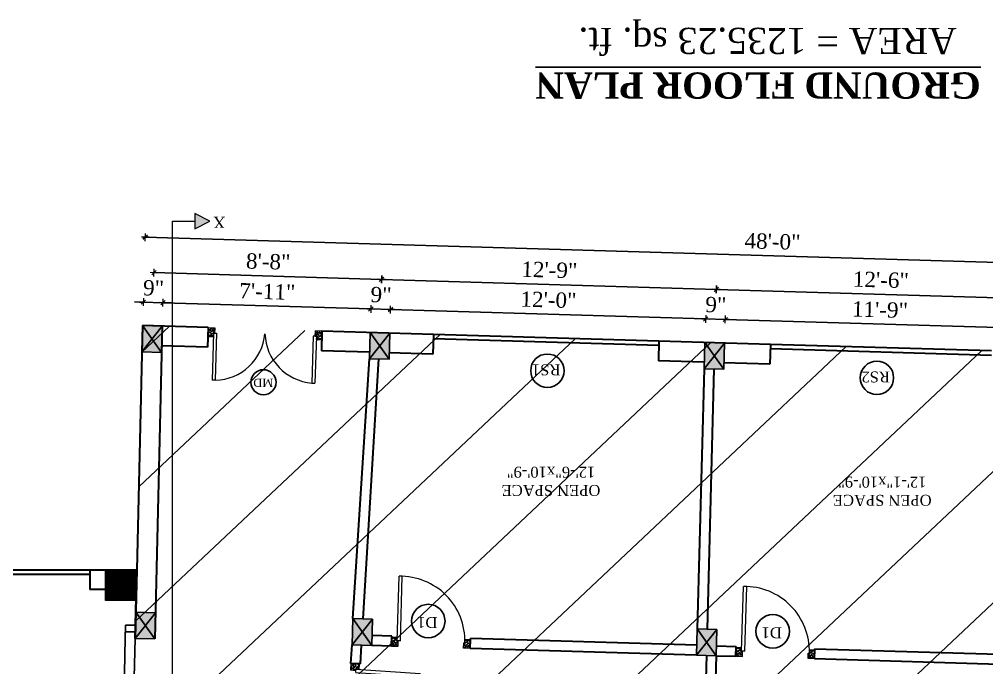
# Model space of a CAD drawing. Header units: inches. Extents: x 4069 to 291496, y -47643 to 12535.
# Drawn here: x 141503.8 to 141945.7, y -19871 to -19574.6 of the extents above; entities that cross this region are included whole.
import ezdxf

# ---------------------------------------------------------------- set-up
doc = ezdxf.new("R2010")
doc.units = ezdxf.units.IN
doc.header["$LTSCALE"] = 5
doc.header["$MEASUREMENT"] = 0
for name, color, linetype, lineweight in [('A-WALL', 7, 'Continuous', 9), ('Dimension', 7, 'Continuous', 18), ('DOOR', 62, 'Continuous', 0)]:
    doc.layers.add(name, color=color, linetype=linetype, lineweight=lineweight)
doc.layers.add('dim line', color=7, linetype='Continuous', lineweight=15, true_color=0xfab2b2)
doc.layers.add('TEXT', color=6, linetype='Continuous')
doc.layers.add('WALL', color=7, linetype='Continuous')
doc.styles.add('ordinary', font='times.ttf')
doc.dimstyles.new('Copy of 96', dxfattribs={"dimtxt": 7, "dimasz": 4, "dimexe": 0.5, "dimexo": 0.5, "dimgap": 3, "dimtad": 1, "dimdec": 1, "dimzin": 11, "dimdsep": 46, "dimlunit": 4, "dimtxsty": 'ordinary', "dimblk": 'OBLIQUE', "dimcen": 0.09, "dimse1": 1, "dimse2": 1, "dimclrt": 6, "dimazin": 0, "dimtfac": 1, "dimtdec": 1, "dimtix": 1, "dimtmove": 2, "dimatfit": 3, "dimldrblk": 'leader', "dimfxl": 0.5, "dimfxlon": 1, "dimtolj": 1, "dimtzin": 0, "dimarcsym": 0})

# ---------------------------------------------------------------- blocks, each defined once
blk = doc.blocks.new('C1a')
at = {"color": 1, "ltscale": 5}
for p, q in [((18657.75, 4625.76), (18648.75, 4625.76)), ((18648.75, 4625.76), (18648.82, 4613.76)), ((18657.82, 4613.76), (18657.75, 4625.76)), ((18648.82, 4613.76), (18657.82, 4613.76))]:
    blk.add_line(p, q, dxfattribs=at)
blk = doc.blocks.new('A$C27B36B59')
at = {"layer": 'DOOR'}
for p, q in [((0, 4), (0, 0)), ((2.5, 4), (0, 4)), ((0, 0), (3, 0)), ((2.5, 2.5), (2.5, 4)), ((3, 2.5), (2.5, 2.5)), ((3, 0), (3, 2.5))]:
    blk.add_line(p, q, dxfattribs=at)
for centre, radius, start, end in [((-1.4, -0.54), 4.75, 22.1411, 72.838), ((1.34, 2.09), 1.64, 45.138, 144.8948), ((2.21, 0.3), 2.49, 83.3149, 152.658), ((0.13, 0.37), 2.05, 349.4875, 93.6805), ((1.96, -0.47), 2.01, 58.7447, 166.495), ((-0.06, 0.32), 1.13, 343.542, 86.947), ((2.08, -0.4), 1.17, 38.2816, 160.1519)]:
    blk.add_arc(centre, radius, start, end, dxfattribs=at)
blk = doc.blocks.new('D2')
at = {"layer": 'DOOR'}
for p, q in [((74473.95, 24047.59), (74473.95, 24018.09)), ((74473.95, 24047.59), (74475.45, 24047.59)), ((74475.45, 24047.59), (74475.45, 24018.13))]:
    blk.add_line(p, q, dxfattribs=at)
blk.add_arc((74473.95, 24047.59), 29.5, 180, 272.9146, dxfattribs=at)
at = {"layer": 'DOOR', "xscale": -1, "rotation": 180}
blk.add_blockref('A$C27B36B59', (74441.95, 24050.09), dxfattribs=at)
at = {"layer": 'DOOR', "rotation": 180}
blk.add_blockref('A$C27B36B59', (74477.95, 24050.09), dxfattribs=at)
blk = doc.blocks.new('x-x')
at = {"ltscale": 5}
for points in [[(11364.03, -701.52), (11364.03, -694.51), (11357.15, -698.09)], [(11364.03, -1135.52), (11364.03, -1128.51), (11357.15, -1132.09)]]:
    blk.add_hatch(color=256, dxfattribs=at).paths.add_polyline_path(points)
for p, q in [((11364.03, -694.51), (11357.15, -698.09)), ((11357.15, -698.09), (11364.03, -701.52)), ((11364.03, -701.52), (11364.03, -694.51)), ((11374.13, -698.09), (11364.03, -698.09)), ((11374.13, -698.09), (11374.13, -1132.09)), ((11364.03, -1128.51), (11357.15, -1132.09)), ((11364.03, -1135.52), (11364.03, -1128.51)), ((11357.15, -1132.09), (11364.03, -1135.52)), ((11374.13, -1132.09), (11364.03, -1132.09))]:
    blk.add_line(p, q, dxfattribs=at)
at = {"layer": 'A-WALL', "color": 1, "ltscale": 5}
blk.add_line((11374.13, -1120.09), (11374.13, -1132.09), dxfattribs=at)
at = {"layer": 'TEXT', "style": 'ordinary'}
for p in [(11350.08, -700.97), (11350.08, -1134.1)]:
    blk.add_text('X', height=5, dxfattribs=at).set_placement(p)
blk = doc.blocks.new('oblique')
at = {"color": 0, "lineweight": -2}
blk.add_line((0.25, 0.25), (-0.25, -0.25), dxfattribs=at)
at = {"layer": 'dim line', "lineweight": 9}
for p, q in [((-0.4375, 0), (0.4375, 0)), ((0, 0.4375), (0, -0.4375))]:
    blk.add_line(p, q, dxfattribs=at)
blk = doc.blocks.new('*D4591')
at = {"layer": 'A-WALL', "color": 0, "lineweight": -2, "ltscale": 50, "transparency": 16777216}
blk.add_line((141565.28, -19690.39), (141669.23, -19693.5), dxfattribs=at)
at = {"layer": 'Defpoints', "color": 0, "ltscale": 50, "transparency": 16777216}
for p in [(141669.23, -19693.5), (141564.55, -19714.8), (141668.5, -19717.9)]:
    blk.add_point(p, dxfattribs=at)
at = {"layer": 'A-WALL', "color": 0, "lineweight": -2, "ltscale": 50, "transparency": 16777216, "xscale": 4, "yscale": 4, "zscale": 4}
for p, rotation in [((141565.28, -19690.39), 178.2899854281403), ((141669.23, -19693.5), 358.2899854281403)]:
    blk.add_blockref('oblique', p, dxfattribs=dict(at, rotation=rotation))
at = {"layer": 'A-WALL', "color": 6, "ltscale": 50, "transparency": 16777216, "insert": (141617.45, -19685.39), "char_height": 7, "attachment_point": 5, "rotation": 358.29, "style": 'ordinary'}
blk.add_mtext('\\A1;8\'-8"', dxfattribs=at)
blk = doc.blocks.new('_OBLIQUE')
at = {"color": 0, "linetype": 'ByBlock'}
blk.add_line((-0.5, -0.5), (0.5, 0.5), dxfattribs=at)
blk = doc.blocks.new('leader')
at = {"layer": 'Dimension'}
for p, q in [((0, -4.33), (0, 4.33)), ((-4.42, 0), (4.42, 0))]:
    blk.add_line(p, q, dxfattribs=at)
blk = doc.blocks.new('*D4592')
at = {"layer": 'A-WALL', "color": 0, "lineweight": -2, "ltscale": 50, "transparency": 16777216}
blk.add_line((141669.23, -19693.5), (141822.17, -19698.06), dxfattribs=at)
at = {"layer": 'Defpoints', "color": 0, "ltscale": 50, "transparency": 16777216}
for p in [(141822.17, -19698.06), (141668.5, -19717.9), (141821.44, -19722.46)]:
    blk.add_point(p, dxfattribs=at)
at = {"layer": 'A-WALL', "color": 0, "lineweight": -2, "ltscale": 50, "transparency": 16777216, "xscale": 4, "yscale": 4, "zscale": 4}
for p, rotation in [((141669.23, -19693.5), 178.2899854280954), ((141822.17, -19698.06), 358.2899854280954)]:
    blk.add_blockref('oblique', p, dxfattribs=dict(at, rotation=rotation))
at = {"layer": 'A-WALL', "color": 6, "ltscale": 50, "transparency": 16777216, "insert": (141745.9, -19689.21), "char_height": 7, "attachment_point": 5, "rotation": 358.29, "style": 'ordinary'}
blk.add_mtext('\\A1;12\'-9"', dxfattribs=at)
blk = doc.blocks.new('*D4593')
at = {"layer": 'A-WALL', "color": 0, "lineweight": -2, "ltscale": 50, "transparency": 16777216}
blk.add_line((141822.17, -19698.06), (141972.1, -19702.54), dxfattribs=at)
at = {"layer": 'Defpoints', "color": 0, "ltscale": 50, "transparency": 16777216}
for p in [(141972.1, -19702.54), (141821.44, -19722.46), (141971.37, -19726.94)]:
    blk.add_point(p, dxfattribs=at)
at = {"layer": 'A-WALL', "color": 0, "lineweight": -2, "ltscale": 50, "transparency": 16777216, "xscale": 4, "yscale": 4, "zscale": 4}
for p, rotation in [((141822.17, -19698.06), 178.2899854280954), ((141972.1, -19702.54), 358.2899854280954)]:
    blk.add_blockref('oblique', p, dxfattribs=dict(at, rotation=rotation))
at = {"layer": 'A-WALL', "color": 6, "ltscale": 50, "transparency": 16777216, "insert": (141897.33, -19693.74), "char_height": 7, "attachment_point": 5, "rotation": 358.29, "style": 'ordinary'}
blk.add_mtext('\\A1;12\'-6"', dxfattribs=at)
blk = doc.blocks.new('*D4155')
at = {"layer": 'A-WALL', "color": 0, "lineweight": -2, "ltscale": 50, "transparency": 16777216}
blk.add_line((141561.26, -19674.22), (142134.01, -19691.31), dxfattribs=at)
at = {"layer": 'Defpoints', "color": 0, "ltscale": 50, "transparency": 16777216}
for p in [(142134.01, -19691.31), (141560.05, -19714.66), (142132.8, -19731.76)]:
    blk.add_point(p, dxfattribs=at)
at = {"layer": 'A-WALL', "color": 0, "lineweight": -2, "ltscale": 50, "transparency": 16777216, "xscale": 4, "yscale": 4, "zscale": 4}
for p, rotation in [((141561.26, -19674.22), 178.2899854280954), ((142134.01, -19691.31), 358.2899854280954)]:
    blk.add_blockref('oblique', p, dxfattribs=dict(at, rotation=rotation))
at = {"layer": 'A-WALL', "color": 6, "ltscale": 50, "transparency": 16777216, "insert": (141847.83, -19676.21), "char_height": 7, "attachment_point": 5, "rotation": 358.29, "style": 'ordinary'}
blk.add_mtext('\\A1;48\'-0"', dxfattribs=at)
blk = doc.blocks.new('*D4600')
at = {"layer": 'A-WALL', "color": 0, "lineweight": -2, "ltscale": 50, "transparency": 16777216}
blk.add_line((141954.24, -20070.01), (142070.74, -19878.4), dxfattribs=at)
at = {"layer": 'Defpoints', "color": 0, "ltscale": 50, "transparency": 16777216}
for p in [(142050.95, -19866.38), (142070.74, -19878.4), (141934.46, -20057.99)]:
    blk.add_point(p, dxfattribs=at)
at = {"layer": 'A-WALL', "color": 0, "lineweight": -2, "ltscale": 50, "transparency": 16777216, "xscale": 4, "yscale": 4, "zscale": 4}
for p, rotation in [((142070.74, -19878.4), 58.70147092241123), ((141954.24, -20070.01), 238.7014709224112)]:
    blk.add_blockref('oblique', p, dxfattribs=dict(at, rotation=rotation))
at = {"layer": 'A-WALL', "color": 6, "ltscale": 50, "transparency": 16777216, "insert": (142006.88, -19970.8), "char_height": 7, "attachment_point": 5, "rotation": 58.7015, "style": 'ordinary'}
blk.add_mtext('\\A1;18\'-8"', dxfattribs=at)
blk = doc.blocks.new('*D4156')
at = {"layer": 'A-WALL', "color": 0, "lineweight": -2, "ltscale": 50, "transparency": 16777216}
blk.add_line((142166.57, -19752.29), (141964.65, -20084.42), dxfattribs=at)
at = {"layer": 'Defpoints', "color": 0, "ltscale": 50, "transparency": 16777216}
for p in [(142132.8, -19731.76), (141930.88, -20063.88), (141964.65, -20084.42)]:
    blk.add_point(p, dxfattribs=at)
at = {"layer": 'A-WALL', "color": 0, "lineweight": -2, "ltscale": 50, "transparency": 16777216, "xscale": 4, "yscale": 4, "zscale": 4}
for p, rotation in [((142166.57, -19752.29), 58.70147092240746), ((141964.65, -20084.42), 238.7014709224074)]:
    blk.add_blockref('oblique', p, dxfattribs=dict(at, rotation=rotation))
at = {"layer": 'A-WALL', "color": 6, "ltscale": 50, "transparency": 16777216, "insert": (142060.01, -19914.95), "char_height": 7, "attachment_point": 5, "rotation": 58.7015, "style": 'ordinary'}
blk.add_mtext('\\A1;32\'-5"', dxfattribs=at)
blk = doc.blocks.new('*D4161')
at = {"layer": 'A-WALL', "color": 0, "lineweight": -2, "ltscale": 50, "transparency": 16777216}
blk.add_line((141967.19, -19716.05), (141826.26, -19711.84), dxfattribs=at)
at = {"layer": 'Defpoints', "color": 0, "ltscale": 50, "transparency": 16777216}
for p in [(141826.26, -19711.84), (141825.93, -19722.6), (141966.87, -19726.81)]:
    blk.add_point(p, dxfattribs=at)
at = {"layer": 'A-WALL', "color": 0, "lineweight": -2, "ltscale": 50, "transparency": 16777216, "xscale": 4, "yscale": 4, "zscale": 4}
for p, rotation in [((141826.26, -19711.84), 178.2899854280954), ((141967.19, -19716.05), 358.2899854280954)]:
    blk.add_blockref('oblique', p, dxfattribs=dict(at, rotation=rotation))
at = {"layer": 'A-WALL', "color": 6, "ltscale": 50, "transparency": 16777216, "insert": (141896.92, -19707.38), "char_height": 7, "attachment_point": 5, "rotation": 358.29, "style": 'ordinary'}
blk.add_mtext('\\A1;11\'-9"', dxfattribs=at)
blk = doc.blocks.new('*D4162')
at = {"layer": 'A-WALL', "color": 0, "lineweight": -2, "ltscale": 50, "transparency": 16777216}
for p, q in [((141817.26, -19711.58), (141813.26, -19711.46)), ((141826.26, -19711.84), (141817.26, -19711.58)), ((141826.26, -19711.84), (141830.25, -19711.96))]:
    blk.add_line(p, q, dxfattribs=at)
at = {"layer": 'Defpoints', "color": 0, "ltscale": 50, "transparency": 16777216}
for p in [(141817.26, -19711.58), (141816.94, -19722.33), (141825.93, -19722.6)]:
    blk.add_point(p, dxfattribs=at)
at = {"layer": 'A-WALL', "color": 0, "lineweight": -2, "ltscale": 50, "transparency": 16777216, "xscale": 4, "yscale": 4, "zscale": 4}
for p, rotation in [((141817.26, -19711.58), 358.2899854280954), ((141826.26, -19711.84), 178.2899854280954)]:
    blk.add_blockref('oblique', p, dxfattribs=dict(at, rotation=rotation))
at = {"layer": 'A-WALL', "color": 6, "ltscale": 50, "transparency": 16777216, "insert": (141821.95, -19705.14), "char_height": 7, "attachment_point": 5, "rotation": 358.29, "style": 'ordinary'}
blk.add_mtext('\\A1;9"', dxfattribs=at)
blk = doc.blocks.new('*D4163')
at = {"layer": 'A-WALL', "color": 0, "lineweight": -2, "ltscale": 50, "transparency": 16777216}
blk.add_line((141817.26, -19711.58), (141673.32, -19707.28), dxfattribs=at)
at = {"layer": 'Defpoints', "color": 0, "ltscale": 50, "transparency": 16777216}
for p in [(141673.32, -19707.28), (141673, -19718.03), (141816.94, -19722.33)]:
    blk.add_point(p, dxfattribs=at)
at = {"layer": 'A-WALL', "color": 0, "lineweight": -2, "ltscale": 50, "transparency": 16777216, "xscale": 4, "yscale": 4, "zscale": 4}
for p, rotation in [((141673.32, -19707.28), 178.2899854280954), ((141817.26, -19711.58), 358.2899854280954)]:
    blk.add_blockref('oblique', p, dxfattribs=dict(at, rotation=rotation))
at = {"layer": 'A-WALL', "color": 6, "ltscale": 50, "transparency": 16777216, "insert": (141745.49, -19702.87), "char_height": 7, "attachment_point": 5, "rotation": 358.29, "style": 'ordinary'}
blk.add_mtext('\\A1;12\'-0"', dxfattribs=at)
blk = doc.blocks.new('*D4164')
at = {"layer": 'A-WALL', "color": 0, "lineweight": -2, "ltscale": 50, "transparency": 16777216}
for p, q in [((141664.33, -19707.01), (141660.33, -19706.89)), ((141673.32, -19707.28), (141664.33, -19707.01)), ((141673.32, -19707.28), (141677.32, -19707.4))]:
    blk.add_line(p, q, dxfattribs=at)
at = {"layer": 'Defpoints', "color": 0, "ltscale": 50, "transparency": 16777216}
for p in [(141664.33, -19707.01), (141664.01, -19717.76), (141673, -19718.03)]:
    blk.add_point(p, dxfattribs=at)
at = {"layer": 'A-WALL', "color": 0, "lineweight": -2, "ltscale": 50, "transparency": 16777216, "xscale": 4, "yscale": 4, "zscale": 4}
for p, rotation in [((141664.33, -19707.01), 358.2899854280954), ((141673.32, -19707.28), 178.2899854280954)]:
    blk.add_blockref('oblique', p, dxfattribs=dict(at, rotation=rotation))
at = {"layer": 'A-WALL', "color": 6, "ltscale": 50, "transparency": 16777216, "insert": (141669.02, -19700.58), "char_height": 7, "attachment_point": 5, "rotation": 358.29, "style": 'ordinary'}
blk.add_mtext('\\A1;9"', dxfattribs=at)
blk = doc.blocks.new('*D4165')
at = {"layer": 'A-WALL', "color": 0, "lineweight": -2, "ltscale": 50, "transparency": 16777216}
blk.add_line((141664.33, -19707.01), (141569.37, -19704.18), dxfattribs=at)
at = {"layer": 'Defpoints', "color": 0, "ltscale": 50, "transparency": 16777216}
for p in [(141569.37, -19704.18), (141569.05, -19714.93), (141664.01, -19717.76)]:
    blk.add_point(p, dxfattribs=at)
at = {"layer": 'A-WALL', "color": 0, "lineweight": -2, "ltscale": 50, "transparency": 16777216, "xscale": 4, "yscale": 4, "zscale": 4}
for p, rotation in [((141569.37, -19704.18), 178.2899854280954), ((141664.33, -19707.01), 358.2899854280954)]:
    blk.add_blockref('oblique', p, dxfattribs=dict(at, rotation=rotation))
at = {"layer": 'A-WALL', "color": 6, "ltscale": 50, "transparency": 16777216, "insert": (141617.05, -19699.03), "char_height": 7, "attachment_point": 5, "rotation": 358.29, "style": 'ordinary'}
blk.add_mtext('\\A1;7\'-11"', dxfattribs=at)
blk = doc.blocks.new('*D4612')
at = {"layer": 'A-WALL', "color": 0, "lineweight": -2, "ltscale": 50, "transparency": 16777216}
for p, q in [((141560.37, -19703.91), (141556.38, -19703.79)), ((141569.37, -19704.18), (141560.37, -19703.91)), ((141569.37, -19704.18), (141573.37, -19704.29))]:
    blk.add_line(p, q, dxfattribs=at)
at = {"layer": 'Defpoints', "color": 0, "ltscale": 50, "transparency": 16777216}
for p in [(141560.37, -19703.91), (141560.05, -19714.66), (141569.05, -19714.93)]:
    blk.add_point(p, dxfattribs=at)
at = {"layer": 'A-WALL', "color": 0, "lineweight": -2, "ltscale": 50, "transparency": 16777216, "xscale": 4, "yscale": 4, "zscale": 4}
for p, rotation in [((141560.37, -19703.91), 358.2899854280954), ((141569.37, -19704.18), 178.2899854280954)]:
    blk.add_blockref('oblique', p, dxfattribs=dict(at, rotation=rotation))
at = {"layer": 'A-WALL', "color": 6, "ltscale": 50, "transparency": 16777216, "insert": (141565.07, -19697.47), "char_height": 7, "attachment_point": 5, "rotation": 358.29, "style": 'ordinary'}
blk.add_mtext('\\A1;9"', dxfattribs=at)

msp = doc.modelspace()

# ---------------------------------------------------------------- hatches: boundary and pattern name
at = {"layer": 'A-WALL', "ltscale": 5}
h = msp.add_hatch(dxfattribs=at)
h.set_pattern_fill('ANSI31', color=256, angle=180)
h.set_pattern_definition([(225, (166088.77571, -18336.53164), (0.08838834765, -0.08838834765), [])])
h.paths.add_polyline_path([(141557.07658, -19840.25278), (141557.07658, -19826.25278), (141543.07658, -19826.25278), (141543.07658, -19840.25278)])
at = {"layer": 'WALL', "linetype": 'ByBlock', "ltscale": 5, "true_color": 0xf8991e}
h = msp.add_hatch(dxfattribs=at)
h.set_pattern_fill('ANSI31', color=30, scale=350, angle=178.2899854)
h.set_pattern_definition([(223.29, (148497.09, -22507.965), (29.999, -31.8453), [])])
h.paths.add_polyline_path([(142132.79784, -19731.75985), (141930.87596, -20063.88222), (141552.04474, -20052.5725), (141559.87398, -19720.65831), (141560.05302, -19714.66098)])
h = msp.add_hatch(color=30, dxfattribs=at)
h.dxf.hatch_style = 1
h.paths.add_polyline_path([(141560.05302, -19714.66098), (141564.40895, -19720.7937), (141569.04919, -19714.92956)])
h.paths.add_polyline_path([(141560.05302, -19714.66098), (141559.76871, -19726.65784), (141564.40895, -19720.7937)])
h.paths.add_polyline_path([(141559.76871, -19726.65784), (141568.76487, -19726.92642), (141564.40895, -19720.7937)])
h.paths.add_polyline_path([(141564.40895, -19720.7937), (141568.76487, -19726.92642), (141569.04919, -19714.92956)])
h = msp.add_hatch(color=30, dxfattribs=at)
h.dxf.hatch_style = 1
h.paths.add_polyline_path([(141668.32574, -19723.89606), (141673.00279, -19718.03302), (141664.00679, -19717.76445)])
h.paths.add_polyline_path([(141664.00679, -19717.76445), (141663.6487, -19729.7591), (141668.32574, -19723.89606)])
h.paths.add_polyline_path([(141668.32574, -19723.89606), (141663.6487, -19729.7591), (141672.6447, -19730.02767)])
h.paths.add_polyline_path([(141672.6447, -19730.02767), (141673.00279, -19718.03302), (141668.32574, -19723.89606)])
h = msp.add_hatch(color=30, dxfattribs=at)
h.dxf.hatch_style = 1
h.paths.add_polyline_path([(141821.25761, -19728.46172), (141825.93465, -19722.59868), (141816.93866, -19722.33011)])
h.paths.add_polyline_path([(141816.93866, -19722.33011), (141816.58057, -19734.32477), (141821.25761, -19728.46172)])
h.paths.add_polyline_path([(141821.25761, -19728.46172), (141816.58057, -19734.32477), (141825.57656, -19734.59334)])
h.paths.add_polyline_path([(141825.57656, -19734.59334), (141825.93465, -19722.59868), (141821.25761, -19728.46172)])
h = msp.add_hatch(color=30, dxfattribs=at)
h.dxf.hatch_style = 1
h.paths.add_polyline_path([(141556.94922, -19845.62669), (141561.30515, -19851.7594), (141565.94539, -19845.89526)])
h.paths.add_polyline_path([(141556.94922, -19845.62669), (141556.66491, -19857.62355), (141561.30515, -19851.7594)])
h.paths.add_polyline_path([(141556.66491, -19857.62355), (141565.66107, -19857.89212), (141561.30515, -19851.7594)])
h.paths.add_polyline_path([(141561.30515, -19851.7594), (141565.66107, -19857.89212), (141565.94539, -19845.89526)])
h = msp.add_hatch(color=30, dxfattribs=at)
h.dxf.hatch_style = 1
h.paths.add_polyline_path([(141660.43165, -19854.71875), (141665.10869, -19848.85571), (141656.1127, -19848.58714)])
h.paths.add_polyline_path([(141656.1127, -19848.58714), (141655.75461, -19860.5818), (141660.43165, -19854.71875)])
h.paths.add_polyline_path([(141660.43165, -19854.71875), (141655.75461, -19860.5818), (141664.7506, -19860.85036)])
h.paths.add_polyline_path([(141664.7506, -19860.85036), (141665.10869, -19848.85571), (141660.43165, -19854.71875)])
h = msp.add_hatch(color=30, dxfattribs=at)
h.dxf.hatch_style = 1
h.paths.add_polyline_path([(141817.78179, -19859.41632), (141822.45883, -19853.55328), (141813.46284, -19853.28471)])
h.paths.add_polyline_path([(141813.46284, -19853.28471), (141813.10475, -19865.27937), (141817.78179, -19859.41632)])
h.paths.add_polyline_path([(141817.78179, -19859.41632), (141813.10475, -19865.27937), (141822.10074, -19865.54793)])
h.paths.add_polyline_path([(141822.10074, -19865.54793), (141822.45883, -19853.55328), (141817.78179, -19859.41632)])

# ---------------------------------------------------------------- linework, layer by layer
at = {"color": 1, "ltscale": 5}
for p, q in [((141569.04919, -19714.92956), (141559.76871, -19726.65784)), ((141560.05302, -19714.66098), (141568.76487, -19726.92642)), ((141664.00679, -19717.76445), (141672.6447, -19730.02767)), ((141673.00279, -19718.03302), (141663.6487, -19729.7591)), ((141825.93465, -19722.59868), (141816.58057, -19734.32477)), ((141816.93866, -19722.33011), (141825.57656, -19734.59334)), ((141556.66491, -19857.62355), (141565.94539, -19845.89526)), ((141556.94922, -19845.62669), (141565.66107, -19857.89212)), ((141665.10869, -19848.85571), (141655.75461, -19860.5818)), ((141656.1127, -19848.58714), (141664.7506, -19860.85036)), ((141822.45883, -19853.55328), (141813.10475, -19865.27937)), ((141813.46284, -19853.28471), (141822.10074, -19865.54793))]:
    msp.add_line(p, q, dxfattribs=at)
at = {"layer": 'A-WALL', "lineweight": 30}
for p, q in [((141560.05302, -19714.66098), (141557.40837, -19826.25278)), ((141590.03966, -19715.55621), (141560.05302, -19714.66098)), ((141569.04919, -19714.92956), (141565.66107, -19857.89212)), ((141590.03966, -19715.55621), (141589.7711, -19724.55221)), ((141642.01651, -19717.10794), (141641.74794, -19726.10394)), ((141692.99379, -19718.62983), (141642.01651, -19717.10794)), ((141692.99379, -19718.62983), (141692.72523, -19727.62582)), ((141795.88824, -19723.70256), (141692.93411, -19720.62894)), ((141795.94792, -19721.70345), (141692.99379, -19718.62983)), ((141795.94792, -19721.70345), (141795.67936, -19730.69944)), ((141846.92521, -19723.22534), (141795.94792, -19721.70345)), ((141589.7711, -19724.55221), (141568.83727, -19723.87152)), ((141663.73823, -19726.76044), (141641.74794, -19726.10394)), ((141846.92521, -19723.22534), (141846.65664, -19732.22133)), ((141947.82055, -19728.23838), (141846.86553, -19725.22445)), ((141947.88023, -19726.23927), (141846.92521, -19723.22534)), ((141656.1127, -19848.58714), (141663.6487, -19729.7591)), ((141660.79321, -19848.72687), (141667.96418, -19729.88794)), ((141692.72523, -19727.62582), (141672.73422, -19727.02901)), ((141816.67009, -19731.3261), (141795.67936, -19730.69944)), ((141816.58059, -19734.32477), (141813.46284, -19853.28471)), ((141821.09841, -19734.45965), (141817.94099, -19853.4184)), ((141846.65664, -19732.22133), (141825.66608, -19731.59467)), ((141190.61275, -19826.25278), (141557.40837, -19826.25278)), ((141439.97115, -19828.25278), (141535.97115, -19828.25278)), ((141535.97115, -19826.25278), (141535.97115, -19835.25278)), ((141556.66491, -19857.62355), (141557.40837, -19826.25278)), ((141557.40837, -19826.25278), (141556.66491, -19857.62355)), ((141543.07658, -19835.25278), (141535.97115, -19835.25278)), ((141673.88088, -19856.62094), (141664.88488, -19856.35237)), ((141673.74659, -19861.11893), (141673.88088, -19856.62094)), ((141709.73056, -19862.19321), (141709.86484, -19857.69521)), ((141813.25886, -19860.78196), (141709.86484, -19857.69521)), ((141655.18385, -19869.06854), (141655.75461, -19860.5818)), ((141659.55788, -19869.19913), (141660.07009, -19860.71063)), ((141673.74659, -19861.11893), (141664.7506, -19860.85036)), ((141813.12457, -19865.27996), (141709.73056, -19862.19321)), ((141822.23502, -19861.04994), (141831.23102, -19861.31851)), ((141831.09673, -19865.8165), (141831.23102, -19861.31851)), ((141867.0807, -19866.89078), (141867.21498, -19862.39278)), ((141867.21498, -19862.39278), (141962.73888, -19865.24458)), ((141817.60224, -19865.43191), (141816.23569, -19918.41472)), ((141822.10074, -19865.54793), (141820.73419, -19918.53075)), ((141822.10074, -19865.54793), (141831.09673, -19865.8165)), ((141867.0807, -19866.89078), (141962.6046, -19869.74257)), ((141659.55788, -19869.19913), (141655.18385, -19869.06854))]:
    msp.add_line(p, q, dxfattribs=at)
at = {"layer": 'A-WALL', "ltscale": 5}
msp.add_lwpolyline([(141557.07658, -19840.25278), (141543.07658, -19840.25278), (141543.07658, -19826.25278), (141557.07658, -19826.25278)], close=True, dxfattribs=at)
at = {"layer": 'DOOR', "ltscale": 0.5}
for p, q in [((141592.96671, -19718.04467), (141593.03833, -19715.64574)), ((141638.94622, -19719.41735), (141639.01784, -19717.01842)), ((141642.01651, -19717.10794), (141639.01784, -19717.01842)), ((141589.9203, -19719.55443), (141592.31923, -19719.62605)), ((141592.46395, -19718.1297), (141591.82381, -19739.57172)), ((141592.46395, -19718.1297), (141593.86333, -19718.17148)), ((141593.86333, -19718.17148), (141593.22319, -19739.61349)), ((141638.04364, -19719.49045), (141637.40351, -19740.93246)), ((141639.44302, -19719.53223), (141638.04364, -19719.49045)), ((141639.44302, -19719.53223), (141638.80288, -19740.97424)), ((141641.89714, -19721.10616), (141639.49821, -19721.03454)), ((141593.22319, -19739.61349), (141591.82381, -19739.57172)), ((141637.40351, -19740.93246), (141638.80288, -19740.97424))]:
    msp.add_line(p, q, dxfattribs=at)
for centre, start, end in [((141592.68321, -19716.2409), 271.3234737, 354.8703767), ((141639.33682, -19717.63371), 181.7095941, 265.2564972)]:
    msp.add_arc(centre, 23.37883, start, end, dxfattribs=at)
at = {"layer": 'TEXT'}
for centre, radius in [((141744.99012, -19735.26374), 7.64038), ((141895.53258, -19738.51084), 7.64038), ((141615.27211, -19740.53326), 5.73028), ((141690.56856, -19849.69622), 7.64038), ((141847.9187, -19854.39379), 7.64038)]:
    msp.add_circle(centre, radius, dxfattribs=at)
at = {"layer": 'WALL', "color": 2, "linetype": 'ByBlock'}
for p, q in [((141552.16364, -19857.62355), (141552.30584, -19851.62355)), ((141556.736, -19854.62355), (141552.23474, -19854.62355)), ((141556.8071, -19851.62355), (141552.29285, -19851.62355)), ((141552.16617, -19857.51693), (141551.16872, -19908.62355)), ((141556.66491, -19857.62355), (141555.66953, -19899.62355))]:
    msp.add_line(p, q, dxfattribs=at)
at = {"layer": 'WALL', "color": 2, "linetype": 'ByBlock', "ltscale": 5}
for points in [[(141568.76487, -19726.92642), (141569.04919, -19714.92956), (141560.05302, -19714.66098), (141559.76871, -19726.65784)], [(141673.00279, -19718.03302), (141664.00679, -19717.76445), (141663.6487, -19729.7591), (141672.6447, -19730.02767)], [(141825.93465, -19722.59868), (141816.93866, -19722.33011), (141816.58057, -19734.32477), (141825.57656, -19734.59334)], [(141565.66107, -19857.89212), (141565.94539, -19845.89526), (141556.94922, -19845.62669), (141556.66491, -19857.62355)], [(141665.10869, -19848.85571), (141656.1127, -19848.58714), (141655.75461, -19860.5818), (141664.7506, -19860.85036)], [(141822.45883, -19853.55328), (141813.46284, -19853.28471), (141813.10475, -19865.27937), (141822.10074, -19865.54793)]]:
    msp.add_lwpolyline(points, close=True, dxfattribs=at)

# ---------------------------------------------------------------- block references
at = {"layer": 'A-WALL', "color": 1, "rotation": 180}
msp.add_blockref('x-x', (152947.88492, -20798.97655), dxfattribs=at)
at = {"layer": 'DOOR', "xscale": -1, "rotation": 178.2899854281413}
msp.add_blockref('A$C27B36B59', (141590.03966, -19715.55621), dxfattribs=at)
at = {"layer": 'DOOR', "rotation": 178.2899854281413}
msp.add_blockref('A$C27B36B59', (141642.01651, -19717.10794), dxfattribs=at)
at = {"layer": 'WALL', "color": 2, "linetype": 'ByBlock', "ltscale": 5}
for p, rotation in [((160347.24214, -15659.72363), 178.2899854281413), ((160344.13833, -15790.68933), 178.2899854281578)]:
    msp.add_blockref('C1a', p, dxfattribs=dict(at, rotation=rotation))
at = {"layer": 'WALL', "color": 2, "linetype": 'ByBlock'}
for p, rotation in [((216836.20734, 1955.76539), 178.2899854281413), ((216993.55748, 1951.06782), 178.2899854281413), ((160653.50473, -95792.94982), 86.1524916298357)]:
    msp.add_blockref('D2', p, dxfattribs=dict(at, rotation=rotation))

# ---------------------------------------------------------------- texts
at = {"layer": 'TEXT', "style": 'ordinary'}
for s, height, p in [('RS1', 5, (141750.92254, -19732.37536)), ('MD', 3.75, (141619.77072, -19738.93218)), ('RS2', 5, (141901.46499, -19735.62246)), ('D1', 5, (141694.72215, -19847.89424)), ('D1', 5, (141852.07229, -19852.59181))]:
    msp.add_text(s, height=height, rotation=180, dxfattribs=at).set_placement(p)
at = {"layer": 'TEXT', "char_height": 12, "width": 219.8150831, "attachment_point": 8, "rotation": 180, "style": 'ordinary'}
for s, insert in [('AREA = 1235.23 sq. ft.', (141845.58502, -19574.63095)), ('{\\fTimes New Roman|b1|i0|c0|p18;\\LGROUND FLOOR PLAN}', (141841.27848, -19598.75393))]:
    msp.add_mtext(s, dxfattribs=dict(at, insert=insert))
at = {"layer": 'TEXT', "char_height": 5, "attachment_point": 8, "rotation": 180, "style": 'ordinary'}
for s, insert in [('OPEN SPACE\\P12\'-6"x10\'-9"', (141746.63969, -19779.08943)), ('OPEN SPACE\\P12\'-1"x10\'-9"', (141897.96267, -19783.60706))]:
    msp.add_mtext_dynamic_manual_height_columns(s, width=101.5687276, gutter_width=1720.71691, heights=[0], dxfattribs=dict(at, insert=insert))

# ---------------------------------------------------------------- dimensions: what is measured, and where the dimension line sits
at = {"layer": 'A-WALL', "ltscale": 50}
dim = msp.add_linear_dim(base=(142134.00531, -19691.31459), p1=(141560.05302, -19714.66098), p2=(142132.79784, -19731.75985), angle=178.2899854, text='48\'-0"', dimstyle='Copy of 96', override={"dimdec": 0, "dimblk": 'oblique', "dimtdec": 0, "dimarcsym": 1}, dxfattribs=at)
dim.commit()
dim.dimension.update_dxf_attribs({"geometry": '*D4155', "text_midpoint": (141847.82867, -19676.20752)})
for p1, p2, distance, picture, middle in [((141564.55111, -19714.79527), (141668.50479, -19717.89873), 24.41333, '*D4591', (141617.45224, -19685.3869)), ((142132.79784, -19731.75985), (141930.87596, -20063.88222), 39.52759, '*D4156', (142060.00631, -19914.94731)), ((141934.46037, -20057.98655), (142050.95377, -19866.3775), -23.15088, '*D4600', (142006.88303, -19970.80065))]:
    dim = msp.add_aligned_dim(p1=p1, p2=p2, distance=distance, dimstyle='Copy of 96', override={"dimdec": 0, "dimblk": 'oblique', "dimtdec": 0, "dimarcsym": 1}, dxfattribs=at)
    dim.commit()
    dim.dimension.update_dxf_attribs({"geometry": picture, "text_midpoint": middle})
for base, p1, p2, picture, middle in [((141822.16517, -19698.06194), (141668.50479, -19717.89873), (141821.43665, -19722.4644), '*D4592', (141745.89531, -19689.21138)), ((141972.09837, -19702.53808), (141821.43665, -19722.4644), (141971.36985, -19726.94054), '*D4593', (141897.32754, -19693.74237)), ((141560.37408, -19703.90679), (141569.04919, -19714.92956), (141560.05302, -19714.66098), '*D4612', (141565.06824, -19697.47335)), ((141569.37025, -19704.17536), (141664.00679, -19717.76445), (141569.04919, -19714.92956), '*D4165', (141617.04512, -19699.02508)), ((141664.32785, -19707.01025), (141673.00279, -19718.03302), (141664.00679, -19717.76445), '*D4164', (141669.02192, -19700.57681)), ((141673.32384, -19707.27882), (141816.93866, -19722.33011), (141673.00279, -19718.03302), '*D4163', (141745.48755, -19702.86973)), ((141817.25972, -19711.57592), (141825.93465, -19722.59868), (141816.93866, -19722.33011), '*D4162', (141821.95379, -19705.14247)), ((141826.25571, -19711.84449), (141966.87186, -19726.80626), (141825.93465, -19722.59868), '*D4161', (141896.92039, -19707.38054))]:
    dim = msp.add_linear_dim(base=base, p1=p1, p2=p2, angle=178.2899854, dimstyle='Copy of 96', override={"dimdec": 0, "dimblk": 'oblique', "dimtdec": 0, "dimarcsym": 1}, dxfattribs=at)
    dim.commit()
    dim.dimension.update_dxf_attribs({"geometry": picture, "text_midpoint": middle})

doc.saveas('drawing.dxf')
